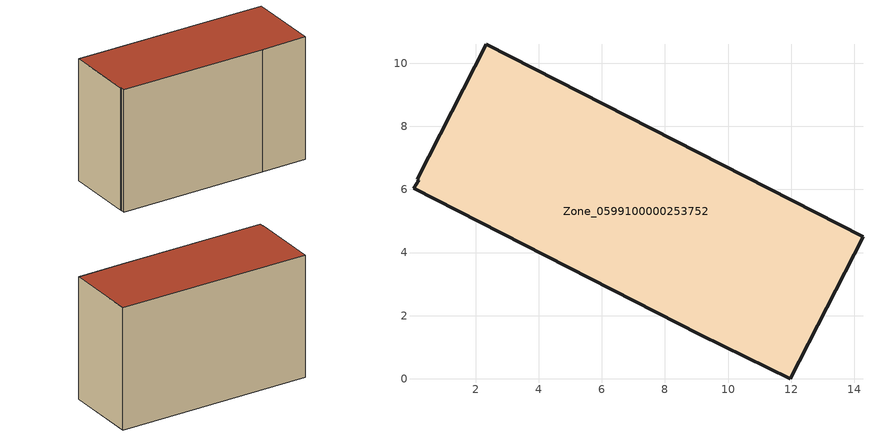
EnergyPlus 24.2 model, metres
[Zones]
Zone_0599100000253752
 floor ground (C_G): 0.19,6.3 0.14,6.32 2.33,10.6 14.28,4.51 11.97,0 9.12,1.39 0.03,6.03 z3.99
 wall outside (C_F): 11.97,0 14.28,4.51 2.33,10.6 0.14,6.32 0.19,6.3 0.03,6.03 9.12,1.39 11.97,0 z3.99:12.44
 roof outside (C_R): 0.14,6.32 0.19,6.3 0.03,6.03 9.12,1.39 11.97,0 14.28,4.51 2.33,10.6 z12.44
[BUILDING]
Pand.0599100000253752: North Axis=0; Terrain=City; Loads Convergence Tolerance Value=0.04; Temperature Convergence Tolerance Value=0.4; Solar Distribution=FullExterior; Maximum Number of Warmup Days=25; Minimum Number of Warmup Days=1
[Site:Location]
Rotterdam.The.Hague.AP_ZH_NLD Design_Conditions: Latitude=51.96; Longitude=4.45; Time Zone=1; Elevation=-4.5
[SITE:GROUNDTEMPERATURE:BUILDINGSURFACE]
18, 18, 18, 18, 18, 18, 18, 18, 18, 18, 18, 18
[MATERIAL] Thermal Absorptance=0.9; Solar Absorptance=0.7; Visible Absorptance=0.7
Name | Roughness | Thickness | Conductivity | Density | Specific Heat
G.TI.1992-2005 | MediumSmooth | 0.15 | 0.06 | 540 | 1210
F.TI.1992-2005 | Rough | 0.3 | 0.12 | 1920 | 840
R.TI.1992-2005 | MediumRough | 0.2 | 0.08 | 1500 | 1000
[CONSTRUCTION]
C_G: G.TI.1992-2005
C_F: F.TI.1992-2005
C_R: R.TI.1992-2005
[ZONE]
Zone_0599100000253752: Type=1; Multiplier=1; Ceiling Height=Autocalculate; Volume=Autocalculate; Floor Area=autocalculate; Part of Total Floor Area=Yes
[ZONEINFILTRATION:DESIGNFLOWRATE]
Infil_Zone_0599100000253752: Zone or ZoneList or Space or SpaceList=Zone_0599100000253752; Schedule=AlwaysOn; Design Flow Rate Calculation Method=Flow/Area; Flow Rate per Floor Area=0.0015; Constant Term Coefficient=1; Temperature Term Coefficient=0; Velocity Term Coefficient=0; Velocity Squared Term Coefficient=0
[HVACTEMPLATE:ZONE:IDEALLOADSAIRSYSTEM]
Zone_0599100000253752: Maximum Heating Supply Air Temperature=50; Minimum Cooling Supply Air Temperature=13; Maximum Heating Supply Air Humidity Ratio=0.0156; Minimum Cooling Supply Air Humidity Ratio=0.0077; Heating Limit=NoLimit; Cooling Limit=NoLimit; Dehumidification Control Type=ConstantSensibleHeatRatio; Cooling Sensible Heat Ratio=0.7; Dehumidification Setpoint=60; Humidification Control Type=None; Humidification Setpoint=30; Outdoor Air Method=None; Outdoor Air Flow Rate per Person=0.00944; Outdoor Air Flow Rate per Zone Floor Area=0; Outdoor Air Flow Rate per Zone=0; Demand Controlled Ventilation Type=None; Outdoor Air Economizer Type=NoEconomizer; Heat Recovery Type=None; Sensible Heat Recovery Effectiveness=0.7; Latent Heat Recovery Effectiveness=0.65
[ZONECONTROL:THERMOSTAT]
ThermostatControl_Zone_0599100000253752: Zone or ZoneList=Zone_0599100000253752; Control Type Schedule=DualSetpointControlType; Control 1=Thermostat_Zone_0599100000253752; Temperature Difference Between Cutout And Setpoint=0
[THERMOSTATSETPOINT:DUALSETPOINT]
Thermostat_Zone_0599100000253752: Heating Setpoint Temperature Schedule=HeatingSetpoint_Zone_0599100000253752; Cooling Setpoint Temperature Schedule=CoolingSetpoint_Zone_0599100000253752
[SCHEDULE:COMPACT]
HeatingSetpoint_Zone_0599100000253752: Through: 12/31, For: AllDays, Until: 24:00, 21
CoolingSetpoint_Zone_0599100000253752: Through: 12/31, For: AllDays, Until: 24:00, 24
DualSetpointControlType: Through: 12/31, For: AllDays, Until: 24:00, 4
AlwaysOn: Through: 12/31, For: AllDays, Until: 24:00, 1
